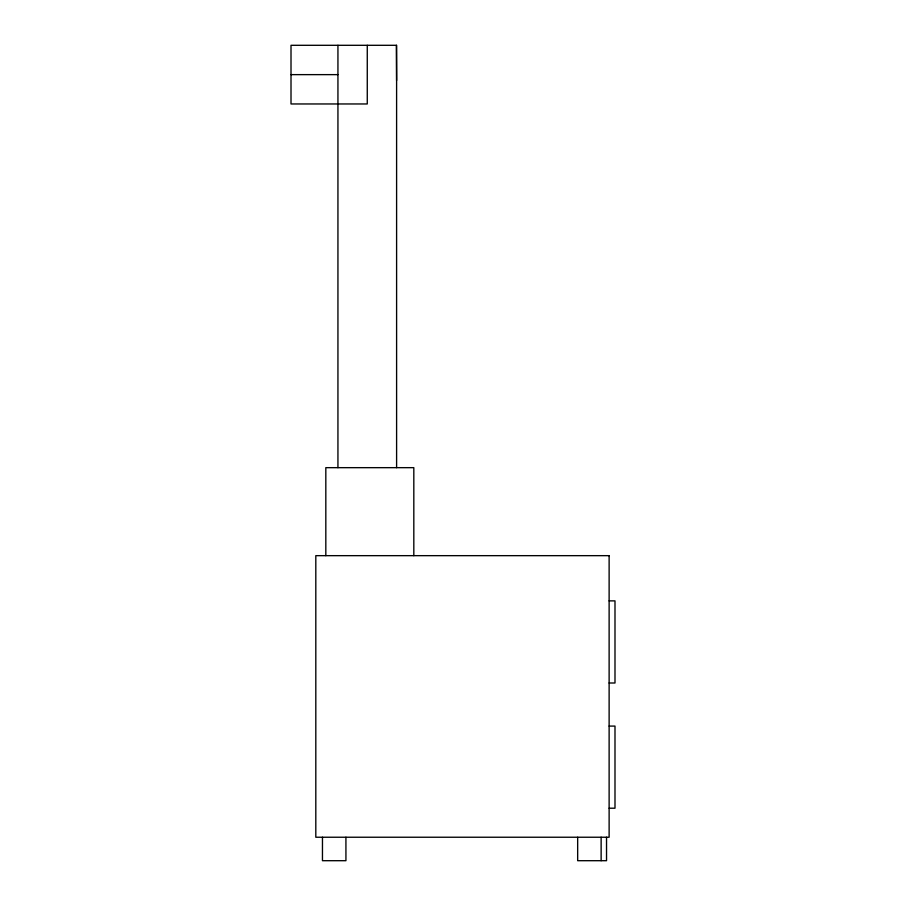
<?xml version="1.0" encoding="UTF-8"?>
<svg xmlns="http://www.w3.org/2000/svg" width="906" height="906" viewBox="0 0 906 906"><rect width="100%" height="100%" fill="white"/><g stroke="black" fill="none" stroke-linecap="round" stroke-linejoin="round"><path stroke-width="1.36" d="M291.007 74.632L337.938 74.632M396.601 80.498L396.386 45.3M609.126 600.871L614.993 600.871L614.993 682.999L609.126 682.999M609.126 726.091L614.993 726.091L614.993 808.209L609.126 808.209M606.533 837.235L606.533 860.7L577.666 860.7L577.666 837.235M601.131 837.235L601.131 860.7M413.815 555.661L413.815 467.666L325.82 467.666L325.82 555.661M396.601 467.666L396.601 45.3L291.007 45.3L291.007 103.963L367.27 103.963L367.27 45.3M345.922 837.235L345.933 860.7L322.457 860.7L322.468 837.235M337.938 45.3L337.938 467.666M609.126 555.661L315.809 555.661L315.809 837.235L609.126 837.235L609.126 555.661"/></g></svg>
